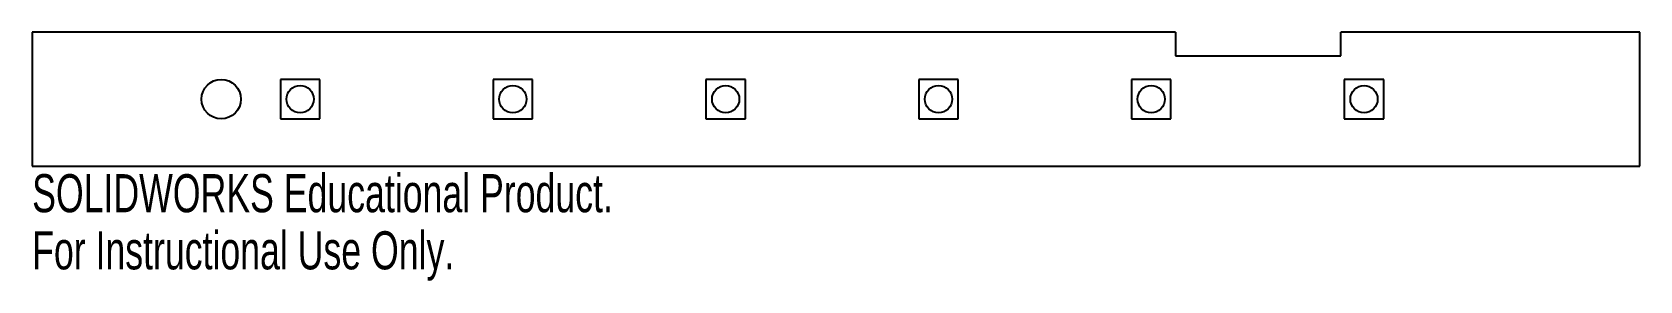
# Model space of a CAD drawing. Header units: millimetres. Extents: x 0 to 204, y -15 to 17.
import ezdxf

# ---------------------------------------------------------------- set-up
doc = ezdxf.new("R2010")
doc.units = ezdxf.units.MM
doc.styles.add('SLDTEXTSTYLE0', font='TXT', dxfattribs={"width": 0.7})

msp = doc.modelspace()

# ---------------------------------------------------------------- linework, layer by layer
at = {"color": 7, "linetype": 'Continuous', "lineweight": 25}
for p, q in [((145.07, 17), (0, 17)), ((0, 17), (0, 0)), ((145.07, 17), (145.07, 14)), ((166.07, 14), (166.07, 17)), ((204, 17), (166.07, 17)), ((204, 0), (204, 17)), ((145.07, 14), (166.07, 14)), ((31.5, 11), (31.5, 6)), ((36.5, 11), (31.5, 11)), ((36.5, 6), (36.5, 11)), ((58.5, 11), (58.5, 6)), ((63.5, 11), (58.5, 11)), ((63.5, 6), (63.5, 11)), ((85.5, 11), (85.5, 6)), ((90.5, 11), (85.5, 11)), ((90.5, 6), (90.5, 11)), ((112.5, 11), (112.5, 6)), ((117.5, 11), (112.5, 11)), ((117.5, 6), (117.5, 11)), ((139.5, 11), (139.5, 6)), ((144.5, 11), (139.5, 11)), ((144.5, 6), (144.5, 11)), ((166.5, 11), (166.5, 6)), ((171.5, 11), (166.5, 11)), ((171.5, 6), (171.5, 11)), ((31.5, 6), (36.5, 6)), ((58.5, 6), (63.5, 6)), ((85.5, 6), (90.5, 6)), ((112.5, 6), (117.5, 6)), ((139.5, 6), (144.5, 6)), ((166.5, 6), (171.5, 6)), ((0, 0), (204, 0))]:
    msp.add_line(p, q, dxfattribs=at)
for centre, radius in [((24, 8.5), 2.5), ((34, 8.5), 1.73), ((61, 8.5), 1.73), ((88, 8.5), 1.73), ((115, 8.5), 1.73), ((142, 8.5), 1.73), ((169, 8.5), 1.73)]:
    msp.add_circle(centre, radius, dxfattribs=at)

# ---------------------------------------------------------------- texts
at = {"color": 7, "linetype": 'Continuous', "char_height": 4.8336, "attachment_point": 1, "style": 'SLDTEXTSTYLE0'}
for s, insert in [('SOLIDWORKS Educational Product.', (0, -1.02)), ('For Instructional Use Only.', (0, -8.27))]:
    msp.add_mtext(s, dxfattribs=dict(at, insert=insert))

doc.saveas('drawing.dxf')
